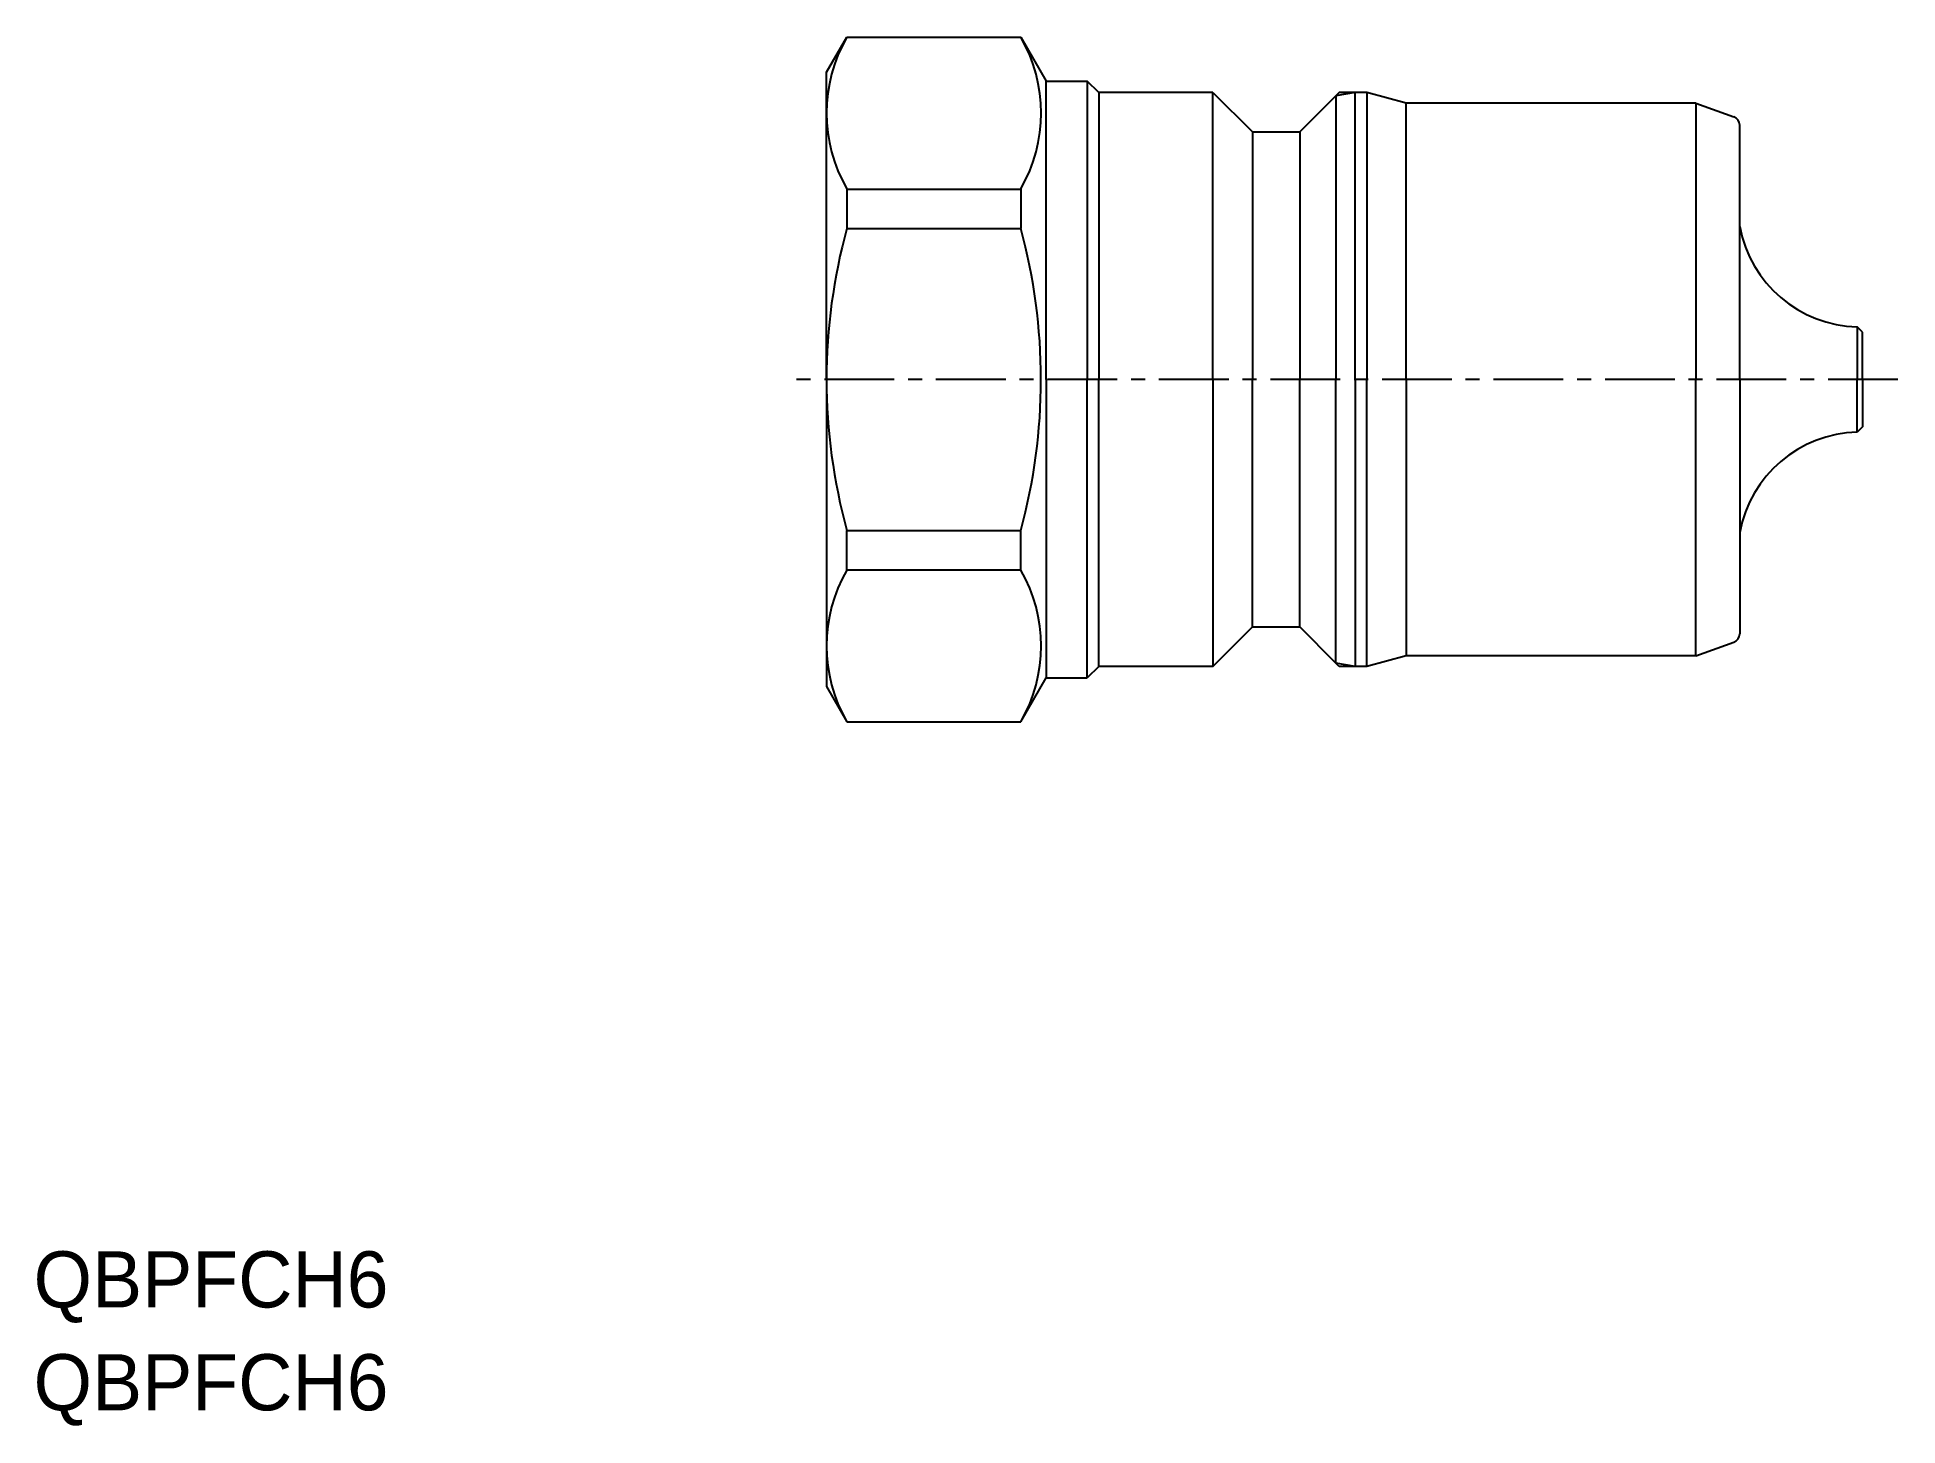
# Model space of a CAD drawing. Extents: x -96 to 10, y -58 to 21.
import ezdxf

# ---------------------------------------------------------------- set-up
doc = ezdxf.new("R2010")
doc.units = 0
doc.header["$LTSCALE"] = 0.125
doc.linetypes.add('CENTER', pattern=[50.8, 31.75, -6.35, 6.35, -6.35])
doc.layers.get('0').update_dxf_attribs({"linetype": 'CONTINUOUS'})
doc.layers.add('CENTER', color=1, linetype='CENTER')

msp = doc.modelspace()

# ---------------------------------------------------------------- linework, layer by layer
at = {"color": 7, "linetype": 'CONTINUOUS'}
for p, q in [((-51.31, 19), (-50.15, 21)), ((-50.15, 21), (-40.25, 21)), ((-40.25, 21), (-38.81, 18.5)), ((-51.31, 1.5), (-51.31, 19)), ((-38.81, 18.5), (-36.46, 18.5)), ((-38.81, 1.5), (-38.81, 18.5)), ((-35.81, 17.85), (-36.46, 18.5)), ((-36.46, 18.5), (-36.46, 1.5)), ((-29.31, 17.85), (-35.81, 17.85)), ((-35.81, 17.85), (-35.81, 1.5)), ((-29.31, 17.85), (-27.06, 15.6)), ((-29.31, 1.5), (-29.31, 17.85)), ((-22.3, 17.66), (-24.36, 15.6)), ((-21.21, 17.85), (-22.3, 17.66)), ((-22.11, 17.85), (-22.3, 17.66)), ((-22.3, 17.66), (-22.3, 1.5)), ((-21.21, 17.85), (-22.11, 17.85)), ((-20.55, 17.85), (-21.21, 17.85)), ((-21.21, 1.5), (-21.21, 17.85)), ((-18.31, 17.25), (-20.55, 17.85)), ((-20.55, 17.85), (-20.55, 1.5)), ((-1.81, 17.25), (-18.31, 17.25)), ((-18.31, 1.5), (-18.31, 17.25)), ((-1.81, 17.25), (0.36, 16.46)), ((-1.81, 17.25), (-1.81, 1.5)), ((0.69, 1.5), (0.69, 15.99)), ((-27.06, 15.6), (-24.36, 15.6)), ((-27.06, 15.6), (-27.06, 1.5)), ((-24.36, 15.6), (-24.36, 1.5)), ((-50.15, 12.35), (-50.15, 10.1)), ((-50.15, 12.35), (-40.25, 12.35)), ((-40.25, 12.35), (-40.25, 10.1)), ((-50.15, 10.1), (-40.25, 10.1)), ((0.69, 10.21), (0.69, 10.21)), ((0.69, 1.5), (0.69, 10.21)), ((7.69, 4.2), (7.39, 4.5)), ((7.39, 4.5), (7.39, 1.5)), ((7.69, 1.5), (7.69, 4.2)), ((-51.31, 1.5), (-51.31, -16)), ((-38.81, 1.5), (-38.81, -15.5)), ((-36.46, -15.5), (-36.46, 1.5)), ((-35.81, -14.85), (-35.81, 1.5)), ((-29.31, 1.5), (-29.31, -14.85)), ((-27.06, -12.6), (-27.06, 1.5)), ((-24.36, -12.6), (-24.36, 1.5)), ((-22.3, -14.66), (-22.3, 1.5)), ((-21.21, 1.5), (-21.21, -14.85)), ((-20.55, -14.85), (-20.55, 1.5)), ((-18.31, 1.5), (-18.31, -14.25)), ((-1.81, -14.25), (-1.81, 1.5)), ((0.69, 1.5), (0.69, -12.99)), ((0.69, 1.5), (0.69, -7.21)), ((7.39, -1.5), (7.39, 1.5)), ((7.69, 1.5), (7.69, -1.2)), ((7.69, -1.2), (7.39, -1.5)), ((-50.15, -9.35), (-50.15, -7.1)), ((-50.15, -7.1), (-40.25, -7.1)), ((-40.25, -9.35), (-40.25, -7.1)), ((0.69, -7.21), (0.69, -7.21)), ((-50.15, -9.35), (-40.25, -9.35)), ((-29.31, -14.85), (-27.06, -12.6)), ((-27.06, -12.6), (-24.36, -12.6)), ((-22.3, -14.66), (-24.36, -12.6)), ((-1.81, -14.25), (0.36, -13.46)), ((-21.21, -14.85), (-22.3, -14.66)), ((-22.11, -14.85), (-22.3, -14.66)), ((-18.31, -14.25), (-20.55, -14.85)), ((-1.81, -14.25), (-18.31, -14.25)), ((-40.25, -18), (-38.81, -15.5)), ((-38.81, -15.5), (-36.46, -15.5)), ((-35.81, -14.85), (-36.46, -15.5)), ((-29.31, -14.85), (-35.81, -14.85)), ((-21.21, -14.85), (-22.11, -14.85)), ((-20.55, -14.85), (-21.21, -14.85)), ((-51.31, -16), (-50.15, -18)), ((-50.15, -18), (-40.25, -18))]:
    msp.add_line(p, q, dxfattribs=at)
for centre, radius, start, end in [((-42.64, 16.68), 8.67, 150.0892, 209.9108), ((-47.76, 16.68), 8.67, 330.0892, 29.9108), ((0.19, 15.99), 0.5, 0, 70), ((-18.69, 1.5), 32.62, 164.7096, 180), ((-71.72, 1.5), 32.62, 0, 15.2904), ((7.57, 11.5), 7, 190.6131, 268.5049), ((-18.69, 1.5), 32.62, 180, 195.2904), ((-71.72, 1.5), 32.62, 344.7096, 0), ((7.57, -8.5), 7, 91.4951, 169.3869), ((-42.64, -13.68), 8.67, 150.0892, 209.9108), ((-47.76, -13.68), 8.67, 330.0892, 29.9108), ((0.19, -12.99), 0.5, 290, 0)]:
    msp.add_arc(centre, radius, start, end, dxfattribs=at)
at = {"layer": 'CENTER', "color": 1, "linetype": 'CENTER'}
msp.add_line((9.69, 1.5), (-53.31, 1.5), dxfattribs=at)

# ---------------------------------------------------------------- texts
at = {"color": 7, "linetype": 'CONTINUOUS'}
for p in [(-96.47, -51.37), (-96.47, -57.23)]:
    msp.add_text('QBPFCH6', height=3.2, dxfattribs=at).set_placement(p)

doc.saveas('drawing.dxf')
